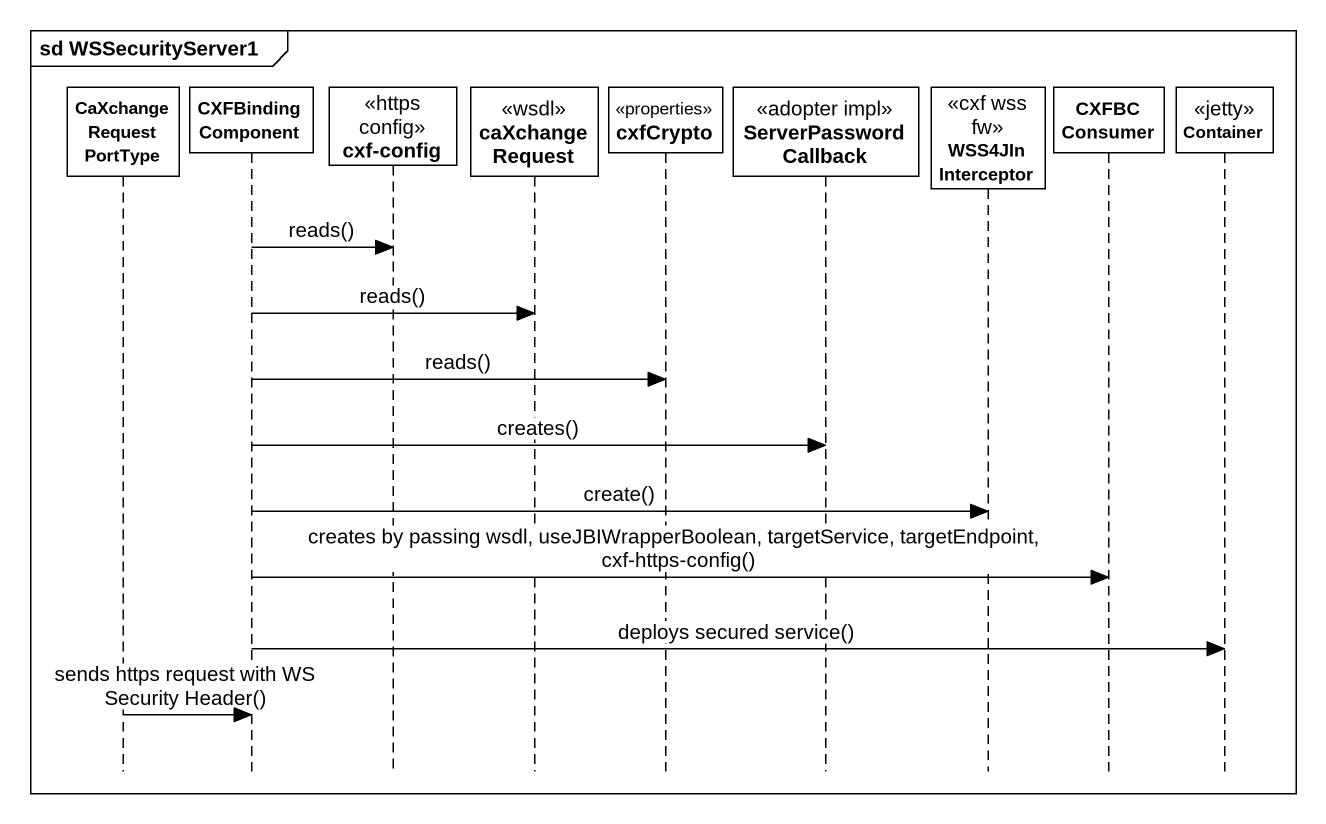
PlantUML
@startuml
mainframe sd WSSecurityServer1
hide footbox
participant "CaXchange Request PortType" as CaXchange_Request_PortType
participant "CXFBinding Component" as CXFBinding_Component
participant "cxf-config" as cxf_config <<https config>>
participant "caXchange Request" as caXchange_Request <<wsdl>>
participant cxfCrypto <<properties>>
participant "ServerPassword Callback" as ServerPassword_Callback <<adopter impl>>
participant "WSS4JIn Interceptor" as WSS4JIn_Interceptor <<cxf wss fw>>
participant "CXFBC Consumer" as CXFBC_Consumer
participant Container <<jetty>>

CXFBinding_Component -> cxf_config : reads()
CXFBinding_Component -> caXchange_Request : reads()
CXFBinding_Component -> cxfCrypto : reads()
CXFBinding_Component -> ServerPassword_Callback : creates()
CXFBinding_Component -> WSS4JIn_Interceptor : create()
CXFBinding_Component -> CXFBC_Consumer : creates by passing wsdl, useJBIWrapperBoolean, targetService, targetEndpoint, cxf-https-config()
CXFBinding_Component -> Container : deploys secured service()
CaXchange_Request_PortType -> CXFBinding_Component : sends https request with WS Security Header()
@enduml
